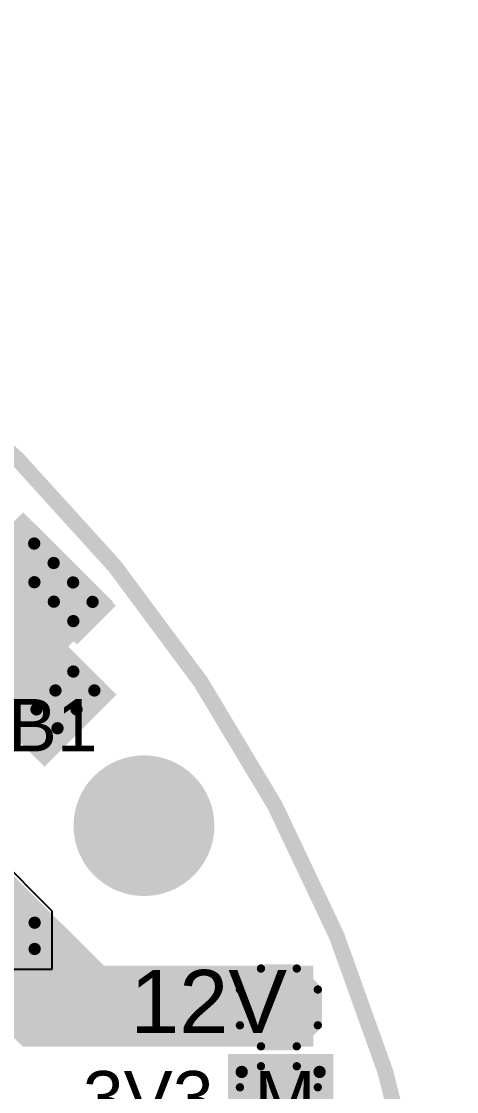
# Model space of a CAD drawing. Header units: millimetres. Extents: x -35.7 to 35.7, y -3.2 to 68.2.
# Drawn here: x 25.19 to 35.69, y 42.32 to 68.19 of the extents above; entities that cross this region are included whole.
import ezdxf

# ---------------------------------------------------------------- set-up
doc = ezdxf.new("R2010")
doc.units = ezdxf.units.MM
for name, color, linetype in [('BottomLayer', 5, 'Continuous'), ('BottomPaste', 16, 'Continuous'), ('BottomSolder', 6, 'Continuous'), ('Mechanical2', 216, 'Continuous'), ('MultiLayer', 9, 'Continuous'), ('PadHoleLayer', 156, 'Continuous'), ('TopLayer', 1, 'Continuous'), ('TopOverlay', 2, 'Continuous'), ('TopPaste', 8, 'Continuous'), ('TopSolder', 216, 'Continuous'), ('ViaHoleLayer', 16, 'Continuous')]:
    doc.layers.add(name, color=color, linetype=linetype)
doc.styles.add('Arial', font='', dxfattribs={"height": 0.2})
doc.styles.get('Arial').set_extended_font_data('Arial')

# ---------------------------------------------------------------- blocks, each defined once
blk = doc.blocks.new('TEST_POINT_84')
at = {"layer": 'TopLayer'}
blk.add_hatch(color=1, dxfattribs=at).paths.add_polyline_path([(0.381, 0.762), (-0.381, 0.762), (-0.762, 0.381), (-0.762, -0.381), (-0.381, -0.762), (0.381, -0.762), (0.762, -0.381), (0.762, 0.381)])
at = {"layer": 'TopPaste'}
blk.add_hatch(color=8, dxfattribs=at).paths.add_polyline_path([(0.381, 0.762), (-0.381, 0.762), (-0.762, 0.381), (-0.762, -0.381), (-0.381, -0.762), (0.381, -0.762), (0.762, -0.381), (0.762, 0.381)])
at = {"layer": 'TopSolder'}
blk.add_hatch(color=216, dxfattribs=at).paths.add_polyline_path([(0.432, 0.864), (-0.432, 0.864), (-0.864, 0.432), (-0.864, -0.432), (-0.432, -0.864), (0.432, -0.864), (0.864, -0.432), (0.864, 0.432)])
at = {"layer": 'TopOverlay', "const_width": 0.2}
for points in [[(-0.432, 0.94), (-0.94, 0.432)], [(0.432, 0.94), (-0.432, 0.94)], [(0.432, 0.94), (-0.432, 0.94)], [(0.94, 0.432), (0.432, 0.94)], [(-0.94, 0.432), (-0.94, -0.432)], [(0.94, 0.432), (0.94, -0.432)], [(-0.432, -0.94), (-0.94, -0.432)], [(0.94, -0.432), (0.432, -0.94)], [(0.432, -0.94), (-0.432, -0.94)], [(0.432, -0.94), (-0.432, -0.94)]]:
    blk.add_lwpolyline(points, dxfattribs=at)
at = {"layer": 'TopOverlay', "const_width": 0.1}
for points in [[(-0.482, 0.94, 1), (-0.382, 0.94, 1)], [(-0.482, 0.94, 1), (-0.382, 0.94, 1)], [(-0.482, 0.94, 1), (-0.382, 0.94, 1)], [(0.382, 0.94, 1), (0.482, 0.94, 1)], [(0.382, 0.94, 1), (0.482, 0.94, 1)], [(0.382, 0.94, 1), (0.482, 0.94, 1)], [(-0.99, 0.432, 1), (-0.89, 0.432, 1)], [(-0.99, 0.432, 1), (-0.89, 0.432, 1)], [(0.89, 0.432, 1), (0.99, 0.432, 1)], [(0.89, 0.432, 1), (0.99, 0.432, 1)], [(-0.99, -0.432, 1), (-0.89, -0.432, 1)], [(-0.99, -0.432, 1), (-0.89, -0.432, 1)], [(0.89, -0.432, 1), (0.99, -0.432, 1)], [(0.89, -0.432, 1), (0.99, -0.432, 1)], [(-0.482, -0.94, 1), (-0.382, -0.94, 1)], [(-0.482, -0.94, 1), (-0.382, -0.94, 1)], [(-0.482, -0.94, 1), (-0.382, -0.94, 1)], [(0.382, -0.94, 1), (0.482, -0.94, 1)], [(0.382, -0.94, 1), (0.482, -0.94, 1)], [(0.382, -0.94, 1), (0.482, -0.94, 1)]]:
    blk.add_lwpolyline(points, format="xyb", close=True, dxfattribs=at)
blk = doc.blocks.new('SMA_B_126')
at = {"layer": 'BottomLayer'}
for points in [[(-3.25, 0.85), (-0.75, 0.85), (-0.75, -0.85), (-3.25, -0.85)], [(0.75, 0.85), (3.25, 0.85), (3.25, -0.85), (0.75, -0.85)]]:
    blk.add_hatch(color=5, dxfattribs=at).paths.add_polyline_path(points)
at = {"layer": 'BottomPaste'}
for points in [[(-3.25, 0.85), (-0.75, 0.85), (-0.75, -0.85), (-3.25, -0.85)], [(0.75, 0.85), (3.25, 0.85), (3.25, -0.85), (0.75, -0.85)]]:
    blk.add_hatch(color=16, dxfattribs=at).paths.add_polyline_path(points)
at = {"layer": 'BottomSolder'}
for points in [[(-3.352, 0.952), (-0.648, 0.952), (-0.648, -0.952), (-3.352, -0.952)], [(0.648, 0.952), (3.352, 0.952), (3.352, -0.952), (0.648, -0.952)]]:
    blk.add_hatch(color=6, dxfattribs=at).paths.add_polyline_path(points)
blk = doc.blocks.new('TEST_POINT_137')
at = {"layer": 'TopLayer'}
blk.add_hatch(color=1, dxfattribs=at).paths.add_polyline_path([(0.381, 0.762), (-0.381, 0.762), (-0.762, 0.381), (-0.762, -0.381), (-0.381, -0.762), (0.381, -0.762), (0.762, -0.381), (0.762, 0.381)])
at = {"layer": 'TopPaste'}
blk.add_hatch(color=8, dxfattribs=at).paths.add_polyline_path([(0.381, 0.762), (-0.381, 0.762), (-0.762, 0.381), (-0.762, -0.381), (-0.381, -0.762), (0.381, -0.762), (0.762, -0.381), (0.762, 0.381)])
at = {"layer": 'TopSolder'}
blk.add_hatch(color=216, dxfattribs=at).paths.add_polyline_path([(0.432, 0.864), (-0.432, 0.864), (-0.864, 0.432), (-0.864, -0.432), (-0.432, -0.864), (0.432, -0.864), (0.864, -0.432), (0.864, 0.432)])
at = {"layer": 'TopOverlay', "const_width": 0.2}
for points in [[(-0.94, 0.432), (-0.432, 0.94)], [(-0.432, 0.94), (0.432, 0.94)], [(-0.432, 0.94), (0.432, 0.94)], [(0.432, 0.94), (0.94, 0.432)], [(-0.94, -0.432), (-0.94, 0.432)], [(0.94, -0.432), (0.94, 0.432)], [(-0.94, -0.432), (-0.432, -0.94)], [(0.432, -0.94), (0.94, -0.432)], [(-0.432, -0.94), (0.432, -0.94)], [(-0.432, -0.94), (0.432, -0.94)]]:
    blk.add_lwpolyline(points, dxfattribs=at)
at = {"layer": 'TopOverlay', "const_width": 0.1}
for points in [[(-0.482, 0.94, 1), (-0.382, 0.94, 1)], [(-0.482, 0.94, 1), (-0.382, 0.94, 1)], [(-0.482, 0.94, 1), (-0.382, 0.94, 1)], [(0.382, 0.94, 1), (0.482, 0.94, 1)], [(0.382, 0.94, 1), (0.482, 0.94, 1)], [(0.382, 0.94, 1), (0.482, 0.94, 1)], [(-0.99, 0.432, 1), (-0.89, 0.432, 1)], [(-0.99, 0.432, 1), (-0.89, 0.432, 1)], [(0.89, 0.432, 1), (0.99, 0.432, 1)], [(0.89, 0.432, 1), (0.99, 0.432, 1)], [(-0.99, -0.432, 1), (-0.89, -0.432, 1)], [(-0.99, -0.432, 1), (-0.89, -0.432, 1)], [(0.89, -0.432, 1), (0.99, -0.432, 1)], [(0.89, -0.432, 1), (0.99, -0.432, 1)], [(-0.482, -0.94, 1), (-0.382, -0.94, 1)], [(-0.482, -0.94, 1), (-0.382, -0.94, 1)], [(-0.482, -0.94, 1), (-0.382, -0.94, 1)], [(0.382, -0.94, 1), (0.482, -0.94, 1)], [(0.382, -0.94, 1), (0.482, -0.94, 1)], [(0.382, -0.94, 1), (0.482, -0.94, 1)]]:
    blk.add_lwpolyline(points, format="xyb", close=True, dxfattribs=at)

msp = doc.modelspace()

# ---------------------------------------------------------------- hatches: boundary and pattern name
at = {"layer": 'BottomLayer'}
for points in [[(27.469, 54.07), (25.399, 56.14), (24.459, 55.201), (26.529, 53.131)], [(27.483, 51.918), (24.206, 55.194), (22.467, 53.455), (25.743, 50.178)], [(30.175, 40.894), (32.715, 40.894), (32.715, 43.231), (30.175, 43.231)]]:
    msp.add_hatch(color=5, dxfattribs=at).paths.add_polyline_path(points)
h = msp.add_hatch(color=5, dxfattribs=at)
edge = h.paths.add_edge_path()
edge.add_arc((25.497, 55.57), 0.3, 0, 360)
h = msp.add_hatch(color=5, dxfattribs=at)
edge = h.paths.add_edge_path()
edge.add_arc((25.032, 55.105), 0.3, 0, 360)
h = msp.add_hatch(color=5, dxfattribs=at)
edge = h.paths.add_edge_path()
edge.add_arc((25.966, 55.1), 0.3, 0, 360)
h = msp.add_hatch(color=5, dxfattribs=at)
edge = h.paths.add_edge_path()
edge.add_arc((25.502, 54.635), 0.3, 0, 360)
h = msp.add_hatch(color=5, dxfattribs=at)
edge = h.paths.add_edge_path()
edge.add_arc((26.436, 54.63), 0.3, 0, 360)
h = msp.add_hatch(color=5, dxfattribs=at)
edge = h.paths.add_edge_path()
edge.add_arc((25.971, 54.165), 0.3, 0, 360)
h = msp.add_hatch(color=5, dxfattribs=at)
edge = h.paths.add_edge_path()
edge.add_arc((26.906, 54.16), 0.3, 0, 360)
h = msp.add_hatch(color=5, dxfattribs=at)
edge = h.paths.add_edge_path()
edge.add_arc((26.441, 53.696), 0.3, 0, 360)
h = msp.add_hatch(color=5, dxfattribs=at)
edge = h.paths.add_edge_path()
edge.add_arc((26.441, 52.476), 0.3, 0, 360)
h = msp.add_hatch(color=5, dxfattribs=at)
edge = h.paths.add_edge_path()
edge.add_arc((26.01, 52.019), 0.3, 0, 360)
h = msp.add_hatch(color=5, dxfattribs=at)
edge = h.paths.add_edge_path()
edge.add_arc((26.949, 52.019), 0.3, 0, 360)
h = msp.add_hatch(color=5, dxfattribs=at)
edge = h.paths.add_edge_path()
edge.add_arc((25.552, 51.562), 0.3, 0, 360)
h = msp.add_hatch(color=5, dxfattribs=at)
edge = h.paths.add_edge_path()
edge.add_arc((26.518, 51.562), 0.3, 0, 360)
h = msp.add_hatch(color=5, dxfattribs=at)
edge = h.paths.add_edge_path()
edge.add_arc((26.06, 51.105), 0.3, 0, 360)
h = msp.add_hatch(color=5, dxfattribs=at)
edge = h.paths.add_edge_path()
edge.add_arc((28.146, 48.75), 1.5, 0, 360)
h = msp.add_hatch(color=5, dxfattribs=at)
edge = h.paths.add_edge_path()
edge.add_arc((25.508, 46.406), 0.3, 0, 360)
h = msp.add_hatch(color=5, dxfattribs=at)
edge = h.paths.add_edge_path()
edge.add_arc((25.508, 45.771), 0.3, 0, 360)
h = msp.add_hatch(color=5, dxfattribs=at)
edge = h.paths.add_edge_path()
edge.add_arc((30.505, 42.799), 0.3, 0, 360)
h = msp.add_hatch(color=5, dxfattribs=at)
edge = h.paths.add_edge_path()
edge.add_arc((32.385, 42.799), 0.3, 0, 360)
at = {"layer": 'BottomSolder'}
h = msp.add_hatch(color=6, dxfattribs=at)
edge = h.paths.add_edge_path()
edge.add_arc((25.497, 55.57), 0.15, 0, 360)
h = msp.add_hatch(color=6, dxfattribs=at)
edge = h.paths.add_edge_path()
edge.add_arc((25.966, 55.1), 0.15, 0, 360)
h = msp.add_hatch(color=6, dxfattribs=at)
edge = h.paths.add_edge_path()
edge.add_arc((25.502, 54.635), 0.15, 0, 360)
h = msp.add_hatch(color=6, dxfattribs=at)
edge = h.paths.add_edge_path()
edge.add_arc((26.436, 54.63), 0.15, 0, 360)
h = msp.add_hatch(color=6, dxfattribs=at)
edge = h.paths.add_edge_path()
edge.add_arc((25.971, 54.165), 0.15, 0, 360)
h = msp.add_hatch(color=6, dxfattribs=at)
edge = h.paths.add_edge_path()
edge.add_arc((26.906, 54.16), 0.15, 0, 360)
h = msp.add_hatch(color=6, dxfattribs=at)
edge = h.paths.add_edge_path()
edge.add_arc((26.441, 53.696), 0.15, 0, 360)
h = msp.add_hatch(color=6, dxfattribs=at)
edge = h.paths.add_edge_path()
edge.add_arc((26.441, 52.476), 0.15, 0, 360)
h = msp.add_hatch(color=6, dxfattribs=at)
edge = h.paths.add_edge_path()
edge.add_arc((26.01, 52.019), 0.15, 0, 360)
h = msp.add_hatch(color=6, dxfattribs=at)
edge = h.paths.add_edge_path()
edge.add_arc((26.949, 52.019), 0.15, 0, 360)
h = msp.add_hatch(color=6, dxfattribs=at)
edge = h.paths.add_edge_path()
edge.add_arc((25.552, 51.562), 0.15, 0, 360)
h = msp.add_hatch(color=6, dxfattribs=at)
edge = h.paths.add_edge_path()
edge.add_arc((26.518, 51.562), 0.15, 0, 360)
h = msp.add_hatch(color=6, dxfattribs=at)
edge = h.paths.add_edge_path()
edge.add_arc((26.06, 51.105), 0.15, 0, 360)
h = msp.add_hatch(color=6, dxfattribs=at)
edge = h.paths.add_edge_path()
edge.add_arc((28.146, 48.75), 1.602, 0, 360)
h = msp.add_hatch(color=6, dxfattribs=at)
edge = h.paths.add_edge_path()
edge.add_arc((25.508, 46.406), 0.15, 0, 360)
h = msp.add_hatch(color=6, dxfattribs=at)
edge = h.paths.add_edge_path()
edge.add_arc((25.508, 45.771), 0.15, 0, 360)
h = msp.add_hatch(color=6, dxfattribs=at)
edge = h.paths.add_edge_path()
edge.add_arc((30.505, 42.799), 0.15, 0, 360)
h = msp.add_hatch(color=6, dxfattribs=at)
edge = h.paths.add_edge_path()
edge.add_arc((32.385, 42.799), 0.15, 0, 360)
at = {"layer": 'MultiLayer'}
h = msp.add_hatch(color=9, dxfattribs=at)
edge = h.paths.add_edge_path()
edge.add_arc((28.146, 48.75), 1.5, 0, 360)
at = {"layer": 'PadHoleLayer'}
h = msp.add_hatch(color=156, dxfattribs=at)
edge = h.paths.add_edge_path()
edge.add_arc((28.146, 48.75), 1.7, 0, 360)
at = {"layer": 'TopLayer'}
for points in [[(25.234, 56.325), (22.922, 54.013), (24.131, 52.804), (26.443, 55.116)], [(27.398, 54.161), (26.224, 55.335), (25.008, 54.119), (26.182, 52.945)], [(24.306, 51.37), (26.222, 52.977), (25.123, 54.287), (23.207, 52.679)], [(25.222, 43.409), (26.187, 44.374), (22.606, 47.955), (21.641, 46.99)], [(25.959, 43.409), (27.546, 44.996), (24.448, 48.095), (22.86, 46.507)], [(32.233, 45.364), (25.21, 45.364), (25.21, 43.409), (32.233, 43.409)]]:
    msp.add_hatch(color=1, dxfattribs=at).paths.add_polyline_path(points)
h = msp.add_hatch(color=1, dxfattribs=at)
edge = h.paths.add_edge_path()
edge.add_arc((25.497, 55.57), 0.3, 0, 360)
h = msp.add_hatch(color=1, dxfattribs=at)
edge = h.paths.add_edge_path()
edge.add_arc((25.032, 55.105), 0.3, 0, 360)
h = msp.add_hatch(color=1, dxfattribs=at)
edge = h.paths.add_edge_path()
edge.add_arc((25.966, 55.1), 0.3, 0, 360)
h = msp.add_hatch(color=1, dxfattribs=at)
edge = h.paths.add_edge_path()
edge.add_arc((25.502, 54.635), 0.3, 0, 360)
h = msp.add_hatch(color=1, dxfattribs=at)
edge = h.paths.add_edge_path()
edge.add_arc((26.436, 54.63), 0.3, 0, 360)
h = msp.add_hatch(color=1, dxfattribs=at)
edge = h.paths.add_edge_path()
edge.add_arc((25.971, 54.165), 0.3, 0, 360)
h = msp.add_hatch(color=1, dxfattribs=at)
edge = h.paths.add_edge_path()
edge.add_arc((26.906, 54.16), 0.3, 0, 360)
h = msp.add_hatch(color=1, dxfattribs=at)
edge = h.paths.add_edge_path()
edge.add_arc((26.441, 53.696), 0.3, 0, 360)
h = msp.add_hatch(color=1, dxfattribs=at)
edge = h.paths.add_edge_path()
edge.add_arc((26.441, 52.476), 0.3, 0, 360)
h = msp.add_hatch(color=1, dxfattribs=at)
edge = h.paths.add_edge_path()
edge.add_arc((26.01, 52.019), 0.3, 0, 360)
h = msp.add_hatch(color=1, dxfattribs=at)
edge = h.paths.add_edge_path()
edge.add_arc((26.949, 52.019), 0.3, 0, 360)
h = msp.add_hatch(color=1, dxfattribs=at)
edge = h.paths.add_edge_path()
edge.add_arc((25.552, 51.562), 0.3, 0, 360)
h = msp.add_hatch(color=1, dxfattribs=at)
edge = h.paths.add_edge_path()
edge.add_arc((26.518, 51.562), 0.3, 0, 360)
h = msp.add_hatch(color=1, dxfattribs=at)
edge = h.paths.add_edge_path()
edge.add_arc((26.06, 51.105), 0.3, 0, 360)
h = msp.add_hatch(color=1, dxfattribs=at)
edge = h.paths.add_edge_path()
edge.add_arc((28.146, 48.75), 1.5, 0, 360)
h = msp.add_hatch(color=1, dxfattribs=at)
edge = h.paths.add_edge_path()
edge.add_arc((25.508, 46.406), 0.3, 0, 360)
h = msp.add_hatch(color=1, dxfattribs=at)
edge = h.paths.add_edge_path()
edge.add_arc((25.508, 45.771), 0.3, 0, 360)
h = msp.add_hatch(color=1, dxfattribs=at)
edge = h.paths.add_edge_path()
edge.add_arc((30.505, 42.799), 0.3, 0, 360)
h = msp.add_hatch(color=1, dxfattribs=at)
edge = h.paths.add_edge_path()
edge.add_arc((32.385, 42.799), 0.3, 0, 360)
at = {"layer": 'TopSolder'}
h = msp.add_hatch(color=216, dxfattribs=at)
edge = h.paths.add_edge_path()
edge.add_arc((25.497, 55.57), 0.15, 0, 360)
h = msp.add_hatch(color=216, dxfattribs=at)
edge = h.paths.add_edge_path()
edge.add_arc((25.966, 55.1), 0.15, 0, 360)
h = msp.add_hatch(color=216, dxfattribs=at)
edge = h.paths.add_edge_path()
edge.add_arc((25.502, 54.635), 0.15, 0, 360)
h = msp.add_hatch(color=216, dxfattribs=at)
edge = h.paths.add_edge_path()
edge.add_arc((26.436, 54.63), 0.15, 0, 360)
h = msp.add_hatch(color=216, dxfattribs=at)
edge = h.paths.add_edge_path()
edge.add_arc((25.971, 54.165), 0.15, 0, 360)
h = msp.add_hatch(color=216, dxfattribs=at)
edge = h.paths.add_edge_path()
edge.add_arc((26.906, 54.16), 0.15, 0, 360)
h = msp.add_hatch(color=216, dxfattribs=at)
edge = h.paths.add_edge_path()
edge.add_arc((26.441, 53.696), 0.15, 0, 360)
h = msp.add_hatch(color=216, dxfattribs=at)
edge = h.paths.add_edge_path()
edge.add_arc((26.441, 52.476), 0.15, 0, 360)
h = msp.add_hatch(color=216, dxfattribs=at)
edge = h.paths.add_edge_path()
edge.add_arc((26.01, 52.019), 0.15, 0, 360)
h = msp.add_hatch(color=216, dxfattribs=at)
edge = h.paths.add_edge_path()
edge.add_arc((26.949, 52.019), 0.15, 0, 360)
h = msp.add_hatch(color=216, dxfattribs=at)
edge = h.paths.add_edge_path()
edge.add_arc((25.552, 51.562), 0.15, 0, 360)
h = msp.add_hatch(color=216, dxfattribs=at)
edge = h.paths.add_edge_path()
edge.add_arc((26.518, 51.562), 0.15, 0, 360)
h = msp.add_hatch(color=216, dxfattribs=at)
edge = h.paths.add_edge_path()
edge.add_arc((26.06, 51.105), 0.15, 0, 360)
h = msp.add_hatch(color=216, dxfattribs=at)
edge = h.paths.add_edge_path()
edge.add_arc((28.146, 48.75), 1.602, 0, 360)
h = msp.add_hatch(color=216, dxfattribs=at)
edge = h.paths.add_edge_path()
edge.add_arc((25.508, 46.406), 0.15, 0, 360)
h = msp.add_hatch(color=216, dxfattribs=at)
edge = h.paths.add_edge_path()
edge.add_arc((25.508, 45.771), 0.15, 0, 360)
h = msp.add_hatch(color=216, dxfattribs=at)
edge = h.paths.add_edge_path()
edge.add_arc((30.505, 42.799), 0.15, 0, 360)
h = msp.add_hatch(color=216, dxfattribs=at)
edge = h.paths.add_edge_path()
edge.add_arc((32.385, 42.799), 0.15, 0, 360)
at = {"layer": 'ViaHoleLayer'}
h = msp.add_hatch(color=16, dxfattribs=at)
edge = h.paths.add_edge_path()
edge.add_arc((25.497, 55.57), 0.15, 0, 360)
h = msp.add_hatch(color=16, dxfattribs=at)
edge = h.paths.add_edge_path()
edge.add_arc((25.966, 55.1), 0.15, 0, 360)
h = msp.add_hatch(color=16, dxfattribs=at)
edge = h.paths.add_edge_path()
edge.add_arc((25.502, 54.635), 0.15, 0, 360)
h = msp.add_hatch(color=16, dxfattribs=at)
edge = h.paths.add_edge_path()
edge.add_arc((26.436, 54.63), 0.15, 0, 360)
h = msp.add_hatch(color=16, dxfattribs=at)
edge = h.paths.add_edge_path()
edge.add_arc((25.971, 54.165), 0.15, 0, 360)
h = msp.add_hatch(color=16, dxfattribs=at)
edge = h.paths.add_edge_path()
edge.add_arc((26.906, 54.16), 0.15, 0, 360)
h = msp.add_hatch(color=16, dxfattribs=at)
edge = h.paths.add_edge_path()
edge.add_arc((26.441, 53.696), 0.15, 0, 360)
h = msp.add_hatch(color=16, dxfattribs=at)
edge = h.paths.add_edge_path()
edge.add_arc((26.441, 52.476), 0.15, 0, 360)
h = msp.add_hatch(color=16, dxfattribs=at)
edge = h.paths.add_edge_path()
edge.add_arc((26.01, 52.019), 0.15, 0, 360)
h = msp.add_hatch(color=16, dxfattribs=at)
edge = h.paths.add_edge_path()
edge.add_arc((26.949, 52.019), 0.15, 0, 360)
h = msp.add_hatch(color=16, dxfattribs=at)
edge = h.paths.add_edge_path()
edge.add_arc((25.552, 51.562), 0.15, 0, 360)
h = msp.add_hatch(color=16, dxfattribs=at)
edge = h.paths.add_edge_path()
edge.add_arc((26.518, 51.562), 0.15, 0, 360)
h = msp.add_hatch(color=16, dxfattribs=at)
edge = h.paths.add_edge_path()
edge.add_arc((26.06, 51.105), 0.15, 0, 360)
h = msp.add_hatch(color=16, dxfattribs=at)
edge = h.paths.add_edge_path()
edge.add_arc((25.508, 46.406), 0.15, 0, 360)
h = msp.add_hatch(color=16, dxfattribs=at)
edge = h.paths.add_edge_path()
edge.add_arc((25.508, 45.771), 0.15, 0, 360)
h = msp.add_hatch(color=16, dxfattribs=at)
edge = h.paths.add_edge_path()
edge.add_arc((30.505, 42.799), 0.15, 0, 360)
h = msp.add_hatch(color=16, dxfattribs=at)
edge = h.paths.add_edge_path()
edge.add_arc((32.385, 42.799), 0.15, 0, 360)

# ---------------------------------------------------------------- linework, layer by layer
at = {"layer": 'BottomLayer'}
for p, q in [((25.933, 46.685), (23.978, 48.641)), ((25.933, 45.284), (25.933, 46.685)), ((22.733, 45.284), (25.933, 45.284))]:
    msp.add_line(p, q, dxfattribs=at)
at = {"layer": 'Mechanical2', "const_width": 0.381}
msp.add_lwpolyline([(35.5, 32.5, 1), (-35.5, 32.5, 1)], format="xyb", close=True, dxfattribs=at)

# ---------------------------------------------------------------- block references
for name, p, rotation in [('SMA_B_126', (23.139, 54.585), 315), ('TEST_POINT_84', (31.402, 44.358), 180)]:
    msp.add_blockref(name, p, dxfattribs=dict(rotation=rotation))
msp.add_blockref('TEST_POINT_137', (31.402, 41.996))

# ---------------------------------------------------------------- texts
at = {"layer": 'TopOverlay', "style": 'Arial'}
msp.add_text('FB1', height=1.27, dxfattribs=at).set_placement((23.777, 50.544))
for s, height, p in [('12V', 1.524, (27.813, 43.739)), ('3V3_M', 1.27, (26.67, 41.55))]:
    msp.add_text(s, height=height, rotation=360, dxfattribs=at).set_placement(p)

doc.saveas('drawing.dxf')
